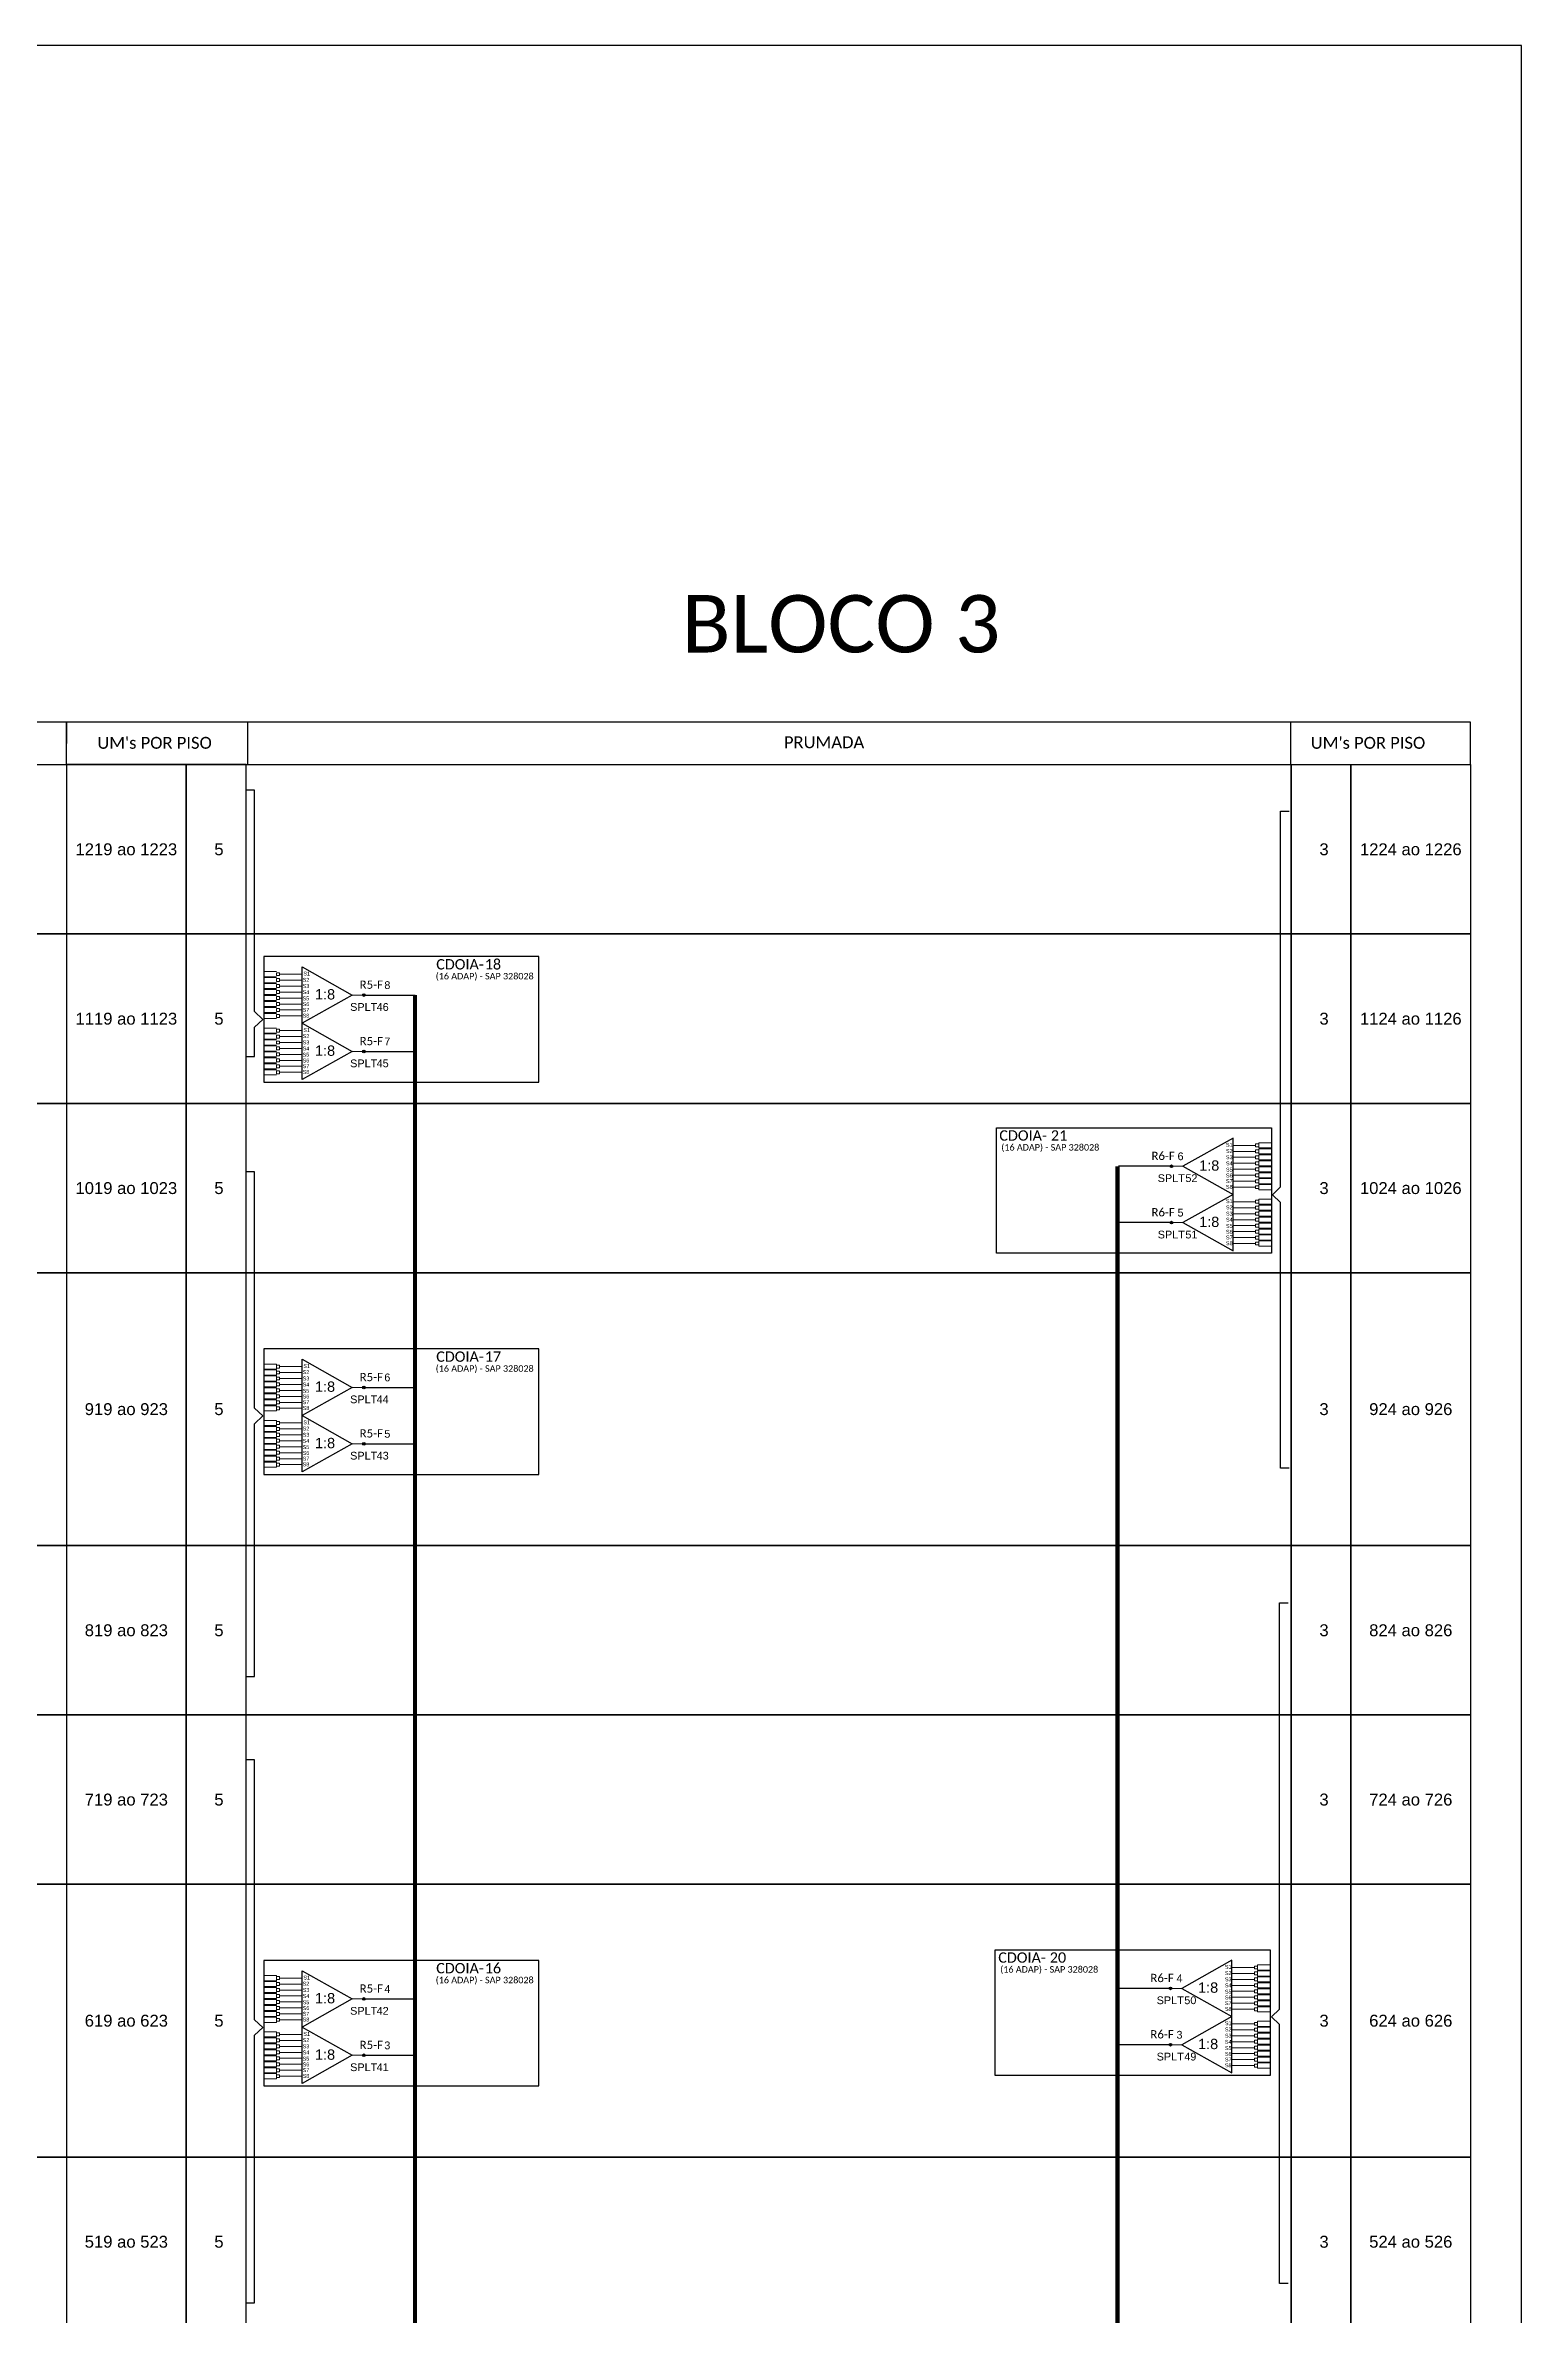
# Model space of a CAD drawing. Extents: x -89 to 1745, y 705 to 1299.
# Drawn here: x 1539.9 to 1745.3, y 983.1 to 1299 of the extents above; entities that cross this region are included whole.
import ezdxf
from ezdxf.enums import TextEntityAlignment as Align

# ---------------------------------------------------------------- set-up
doc = ezdxf.new("R2010")
doc.units = 0
doc.styles.add('ARIAL', font='arial.ttf')
doc.styles.add('WMF-Calibri0', font='calibri.ttf')

msp = doc.modelspace()

# ---------------------------------------------------------------- hatches: boundary and pattern name
h = msp.add_hatch(color=3)
h.dxf.hatch_style = 1
edge = h.paths.add_edge_path()
edge.add_arc((1584.21, 1166.83), 0.185, 0, 360)
h = msp.add_hatch(color=3)
h.dxf.hatch_style = 1
edge = h.paths.add_edge_path()
edge.add_arc((1584.21, 1158.98), 0.185, 0, 360)
h = msp.add_hatch(color=3)
h.dxf.hatch_style = 1
edge = h.paths.add_edge_path()
edge.add_arc((1696.58, 1142.99), 0.185, 0, 360)
h = msp.add_hatch(color=3)
h.dxf.hatch_style = 1
edge = h.paths.add_edge_path()
edge.add_arc((1696.58, 1135.15), 0.185, 0, 360)
h = msp.add_hatch(color=3)
h.dxf.hatch_style = 1
edge = h.paths.add_edge_path()
edge.add_arc((1584.21, 1112.21), 0.185, 0, 360)
h = msp.add_hatch(color=3)
h.dxf.hatch_style = 1
edge = h.paths.add_edge_path()
edge.add_arc((1584.21, 1104.36), 0.185, 0, 360)
h = msp.add_hatch(color=3)
h.dxf.hatch_style = 1
edge = h.paths.add_edge_path()
edge.add_arc((1584.21, 1027.08), 0.185, 0, 360)
h = msp.add_hatch(color=3)
h.dxf.hatch_style = 1
edge = h.paths.add_edge_path()
edge.add_arc((1696.43, 1028.56), 0.185, 0, 360)
h = msp.add_hatch(color=3)
h.dxf.hatch_style = 1
edge = h.paths.add_edge_path()
edge.add_arc((1696.43, 1020.72), 0.185, 0, 360)
h = msp.add_hatch(color=3)
h.dxf.hatch_style = 1
edge = h.paths.add_edge_path()
edge.add_arc((1584.21, 1019.24), 0.185, 0, 360)

# ---------------------------------------------------------------- linework, layer by layer
for points in [[(906.72, 705.02), (1745.28, 705.02), (1745.28, 1299.02), (906.72, 1299.02), (906.72, 705.02)], [(1347.49, 1198.9), (1542.85, 1198.9), (1542.85, 1204.83), (1347.49, 1204.83), (1347.49, 1204.83), (1347.49, 1201.86)], [(1542.85, 1198.9), (1738.2, 1198.9), (1738.2, 1204.83), (1542.85, 1204.83), (1542.85, 1204.83), (1542.85, 1201.86)], [(1568.09, 1198.9), (1568.09, 1204.83)], [(1713.2, 1198.9), (1713.2, 1204.83)]]:
    msp.add_lwpolyline(points)
for points in [[(1526.18, 1198.9), (1542.85, 1198.9), (1542.85, 1175.33), (1526.18, 1175.33)], [(1559.51, 1198.9), (1542.85, 1198.9), (1542.85, 1175.33), (1559.51, 1175.33)], [(1567.85, 1198.9), (1559.51, 1198.9), (1559.51, 1175.33), (1567.85, 1175.33)], [(1567.85, 1198.9), (1713.21, 1198.9), (1713.21, 1175.33), (1567.85, 1175.33)], [(1713.21, 1198.9), (1721.54, 1198.9), (1721.54, 1175.33), (1713.21, 1175.33)], [(1721.54, 1198.9), (1738.2, 1198.9), (1738.2, 1175.33), (1721.54, 1175.33)], [(1526.18, 1175.33), (1542.85, 1175.33), (1542.85, 1151.75), (1526.18, 1151.75)], [(1559.51, 1175.33), (1542.85, 1175.33), (1542.85, 1151.75), (1559.51, 1151.75)], [(1567.85, 1175.33), (1559.51, 1175.33), (1559.51, 1151.75), (1567.85, 1151.75)], [(1567.85, 1175.33), (1713.21, 1175.33), (1713.21, 1151.75), (1567.85, 1151.75)], [(1713.21, 1175.33), (1721.54, 1175.33), (1721.54, 1151.75), (1713.21, 1151.75)], [(1721.54, 1175.33), (1738.2, 1175.33), (1738.2, 1151.75), (1721.54, 1151.75)], [(1526.18, 1151.75), (1542.85, 1151.75), (1542.85, 1128.18), (1526.18, 1128.18)], [(1559.51, 1151.75), (1542.85, 1151.75), (1542.85, 1128.18), (1559.51, 1128.18)], [(1567.85, 1151.75), (1559.51, 1151.75), (1559.51, 1128.18), (1567.85, 1128.18)], [(1567.85, 1151.75), (1713.21, 1151.75), (1713.21, 1128.18), (1567.85, 1128.18)], [(1713.21, 1151.75), (1721.54, 1151.75), (1721.54, 1128.18), (1713.21, 1128.18)], [(1721.54, 1151.75), (1738.2, 1151.75), (1738.2, 1128.18), (1721.54, 1128.18)], [(1526.18, 1128.18), (1542.85, 1128.18), (1542.85, 1090.2), (1526.18, 1090.2)], [(1559.51, 1128.18), (1542.85, 1128.18), (1542.85, 1090.2), (1559.51, 1090.2)], [(1567.85, 1128.18), (1559.51, 1128.18), (1559.51, 1090.2), (1567.85, 1090.2)], [(1567.85, 1128.18), (1713.21, 1128.18), (1713.21, 1090.2), (1567.85, 1090.2)], [(1713.21, 1128.18), (1721.54, 1128.18), (1721.54, 1090.2), (1713.21, 1090.2)], [(1721.54, 1128.18), (1738.2, 1128.18), (1738.2, 1090.2), (1721.54, 1090.2)], [(1526.18, 1090.2), (1542.85, 1090.2), (1542.85, 1066.63), (1526.18, 1066.63)], [(1559.51, 1090.2), (1542.85, 1090.2), (1542.85, 1066.63), (1559.51, 1066.63)], [(1567.85, 1090.2), (1559.51, 1090.2), (1559.51, 1066.63), (1567.85, 1066.63)], [(1567.85, 1090.2), (1713.21, 1090.2), (1713.21, 1066.63), (1567.85, 1066.63)], [(1713.21, 1090.2), (1721.54, 1090.2), (1721.54, 1066.63), (1713.21, 1066.63)], [(1721.54, 1090.2), (1738.2, 1090.2), (1738.2, 1066.63), (1721.54, 1066.63)], [(1526.18, 1066.63), (1542.85, 1066.63), (1542.85, 1043.05), (1526.18, 1043.05)], [(1559.51, 1066.63), (1542.85, 1066.63), (1542.85, 1043.05), (1559.51, 1043.05)], [(1567.85, 1066.63), (1559.51, 1066.63), (1559.51, 1043.05), (1567.85, 1043.05)], [(1567.85, 1066.63), (1713.21, 1066.63), (1713.21, 1043.05), (1567.85, 1043.05)], [(1713.21, 1066.63), (1721.54, 1066.63), (1721.54, 1043.05), (1713.21, 1043.05)], [(1721.54, 1066.63), (1738.2, 1066.63), (1738.2, 1043.05), (1721.54, 1043.05)], [(1526.18, 1043.05), (1542.85, 1043.05), (1542.85, 1005.08), (1526.18, 1005.08)], [(1559.51, 1043.05), (1542.85, 1043.05), (1542.85, 1005.08), (1559.51, 1005.08)], [(1567.85, 1043.05), (1559.51, 1043.05), (1559.51, 1005.08), (1567.85, 1005.08)], [(1567.85, 1043.05), (1713.21, 1043.05), (1713.21, 1005.08), (1567.85, 1005.08)], [(1713.21, 1043.05), (1721.54, 1043.05), (1721.54, 1005.08), (1713.21, 1005.08)], [(1721.54, 1043.05), (1738.2, 1043.05), (1738.2, 1005.08), (1721.54, 1005.08)], [(1526.18, 1005.08), (1542.85, 1005.08), (1542.85, 981.5), (1526.18, 981.5)], [(1559.51, 1005.08), (1542.85, 1005.08), (1542.85, 981.5), (1559.51, 981.5)], [(1567.85, 1005.08), (1559.51, 1005.08), (1559.51, 981.5), (1567.85, 981.5)], [(1567.85, 1005.08), (1713.21, 1005.08), (1713.21, 981.5), (1567.85, 981.5)], [(1713.21, 1005.08), (1721.54, 1005.08), (1721.54, 981.5), (1713.21, 981.5)], [(1721.54, 1005.08), (1738.2, 1005.08), (1738.2, 981.5), (1721.54, 981.5)]]:
    msp.add_lwpolyline(points, close=True)
at = {"color": 3}
for points in [[(1567.83, 1158.27), (1569.02, 1158.27), (1569.02, 1162.35), (1570.15, 1163.43), (1569.02, 1164.52), (1569.02, 1195.35), (1567.83, 1195.35)], [(1712.95, 1100.95), (1711.76, 1100.95), (1711.76, 1137.94), (1710.63, 1139.02), (1711.76, 1140.11), (1711.76, 1192.44), (1712.95, 1192.44)], [(1584.21, 1166.83), (1591.35, 1166.83)], [(1584.21, 1158.98), (1591.35, 1158.98)], [(1567.83, 1071.95), (1569.02, 1071.95), (1569.02, 1107.15), (1570.15, 1108.24), (1569.02, 1109.33), (1569.02, 1142.23), (1567.83, 1142.23)], [(1584.21, 1112.21), (1591.35, 1112.21)], [(1584.21, 1104.36), (1591.35, 1104.36)], [(1712.8, 987.47), (1711.61, 987.47), (1711.61, 1023.51), (1710.48, 1024.59), (1711.61, 1025.68), (1711.61, 1082.21), (1712.8, 1082.21)], [(1567.83, 984.79), (1569.02, 984.79), (1569.02, 1022.03), (1570.15, 1023.11), (1569.02, 1024.2), (1569.02, 1060.38), (1567.83, 1060.38)], [(1584.21, 1027.08), (1591.35, 1027.08)], [(1584.21, 1019.24), (1591.35, 1019.24)]]:
    msp.add_lwpolyline(points, dxfattribs=at)
at = {"color": 1}
for points in [[(1608.57, 1172.19), (1570.32, 1172.19), (1570.32, 1154.71), (1608.57, 1154.71)], [(1672.22, 1148.36), (1710.47, 1148.36), (1710.47, 1130.88), (1672.22, 1130.88)], [(1608.57, 1117.57), (1570.32, 1117.57), (1570.32, 1100.09), (1608.57, 1100.09)], [(1672.07, 1033.93), (1710.32, 1033.93), (1710.32, 1016.45), (1672.07, 1016.45)], [(1608.57, 1032.45), (1570.32, 1032.45), (1570.32, 1014.97), (1608.57, 1014.97)]]:
    msp.add_lwpolyline(points, close=True, dxfattribs=at)
at = {"color": 3, "lineweight": 0}
for points in [[(1572.08, 1170.09), (1570.34, 1170.09)], [(1572.08, 1169.38), (1570.34, 1169.38)], [(1572.08, 1169.26), (1570.34, 1169.26)], [(1572.49, 1169.73), (1575.64, 1169.73)], [(1575.64, 1168.9), (1572.49, 1168.9)], [(1572.08, 1168.55), (1570.34, 1168.55)], [(1572.08, 1168.43), (1570.34, 1168.43)], [(1572.08, 1167.72), (1570.34, 1167.72)], [(1572.08, 1167.6), (1570.34, 1167.6)], [(1572.08, 1166.89), (1570.34, 1166.89)], [(1572.08, 1166.77), (1570.34, 1166.77)], [(1572.08, 1166.06), (1570.34, 1166.06)], [(1572.08, 1165.94), (1570.34, 1165.94)], [(1575.64, 1168.07), (1572.49, 1168.07)], [(1575.64, 1167.24), (1572.49, 1167.24)], [(1575.64, 1166.41), (1572.49, 1166.41)], [(1572.08, 1165.23), (1570.34, 1165.23)], [(1572.08, 1165.11), (1570.34, 1165.11)], [(1572.08, 1164.4), (1570.34, 1164.4)], [(1572.08, 1164.28), (1570.34, 1164.28)], [(1572.08, 1163.57), (1570.34, 1163.57)], [(1575.64, 1165.58), (1572.49, 1165.58)], [(1575.64, 1164.75), (1572.49, 1164.75)], [(1575.64, 1163.92), (1572.49, 1163.92)], [(1572.08, 1162.24), (1570.34, 1162.24)], [(1572.08, 1161.53), (1570.34, 1161.53)], [(1572.08, 1161.41), (1570.34, 1161.41)], [(1572.08, 1160.7), (1570.34, 1160.7)], [(1572.08, 1160.58), (1570.34, 1160.58)], [(1572.08, 1159.87), (1570.34, 1159.87)], [(1572.08, 1159.75), (1570.34, 1159.75)], [(1572.49, 1161.89), (1575.64, 1161.89)], [(1575.64, 1161.06), (1572.49, 1161.06)], [(1575.64, 1160.23), (1572.49, 1160.23)], [(1575.64, 1159.4), (1572.49, 1159.4)], [(1572.08, 1159.04), (1570.34, 1159.04)], [(1572.08, 1158.92), (1570.34, 1158.92)], [(1572.08, 1158.21), (1570.34, 1158.21)], [(1572.08, 1158.09), (1570.34, 1158.09)], [(1572.08, 1157.38), (1570.34, 1157.38)], [(1572.08, 1157.26), (1570.34, 1157.26)], [(1572.08, 1156.55), (1570.34, 1156.55)], [(1572.08, 1156.43), (1570.34, 1156.43)], [(1575.64, 1158.57), (1572.49, 1158.57)], [(1575.64, 1157.74), (1572.49, 1157.74)], [(1575.64, 1156.91), (1572.49, 1156.91)], [(1572.08, 1155.72), (1570.34, 1155.72)], [(1575.64, 1156.08), (1572.49, 1156.08)], [(1708.29, 1145.9), (1705.14, 1145.9)], [(1705.14, 1145.07), (1708.29, 1145.07)], [(1705.14, 1144.24), (1708.29, 1144.24)], [(1708.71, 1146.25), (1708.71, 1145.54)], [(1708.71, 1146.25), (1710.45, 1146.25)], [(1708.71, 1145.54), (1710.45, 1145.54)], [(1708.71, 1145.42), (1708.71, 1144.71)], [(1708.71, 1145.42), (1710.45, 1145.42)], [(1708.71, 1144.71), (1710.45, 1144.71)], [(1708.71, 1144.59), (1708.71, 1143.88)], [(1708.71, 1144.59), (1710.45, 1144.59)], [(1708.71, 1143.88), (1710.45, 1143.88)], [(1708.71, 1143.76), (1708.71, 1143.05)], [(1708.71, 1143.76), (1710.45, 1143.76)], [(1705.14, 1143.41), (1708.29, 1143.41)], [(1705.14, 1142.58), (1708.29, 1142.58)], [(1705.14, 1141.75), (1708.29, 1141.75)], [(1705.14, 1140.92), (1708.29, 1140.92)], [(1708.71, 1143.05), (1710.45, 1143.05)], [(1708.71, 1142.93), (1708.71, 1142.22)], [(1708.71, 1142.93), (1710.45, 1142.93)], [(1708.71, 1142.22), (1710.45, 1142.22)], [(1708.71, 1142.1), (1708.71, 1141.39)], [(1708.71, 1142.1), (1710.45, 1142.1)], [(1708.71, 1141.39), (1710.45, 1141.39)], [(1708.71, 1141.27), (1708.71, 1140.56)], [(1708.71, 1141.27), (1710.45, 1141.27)], [(1708.71, 1140.56), (1710.45, 1140.56)], [(1708.71, 1140.44), (1708.71, 1139.73)], [(1708.71, 1140.44), (1710.45, 1140.44)], [(1705.14, 1140.09), (1708.29, 1140.09)], [(1708.29, 1138.05), (1705.14, 1138.05)], [(1705.14, 1137.22), (1708.29, 1137.22)], [(1708.71, 1139.73), (1710.45, 1139.73)], [(1708.71, 1138.41), (1708.71, 1137.7)], [(1708.71, 1138.41), (1710.45, 1138.41)], [(1708.71, 1137.7), (1710.45, 1137.7)], [(1708.71, 1137.58), (1708.71, 1136.87)], [(1708.71, 1137.58), (1710.45, 1137.58)], [(1705.14, 1136.39), (1708.29, 1136.39)], [(1705.14, 1135.56), (1708.29, 1135.56)], [(1705.14, 1134.73), (1708.29, 1134.73)], [(1708.71, 1136.87), (1710.45, 1136.87)], [(1708.71, 1136.75), (1708.71, 1136.04)], [(1708.71, 1136.75), (1710.45, 1136.75)], [(1708.71, 1136.04), (1710.45, 1136.04)], [(1708.71, 1135.92), (1708.71, 1135.21)], [(1708.71, 1135.92), (1710.45, 1135.92)], [(1708.71, 1135.21), (1710.45, 1135.21)], [(1708.71, 1135.09), (1708.71, 1134.38)], [(1708.71, 1135.09), (1710.45, 1135.09)], [(1708.71, 1134.38), (1710.45, 1134.38)], [(1708.71, 1134.26), (1708.71, 1133.55)], [(1708.71, 1134.26), (1710.45, 1134.26)], [(1705.14, 1133.9), (1708.29, 1133.9)], [(1705.14, 1133.07), (1708.29, 1133.07)], [(1705.14, 1132.24), (1708.29, 1132.24)], [(1708.71, 1133.55), (1710.45, 1133.55)], [(1708.71, 1133.43), (1708.71, 1132.72)], [(1708.71, 1133.43), (1710.45, 1133.43)], [(1708.71, 1132.72), (1710.45, 1132.72)], [(1708.71, 1132.6), (1708.71, 1131.89)], [(1708.71, 1132.6), (1710.45, 1132.6)], [(1708.71, 1131.89), (1710.45, 1131.89)], [(1572.08, 1115.47), (1570.34, 1115.47)], [(1572.08, 1115.47), (1572.08, 1114.76)], [(1572.49, 1115.12), (1575.64, 1115.12)], [(1572.08, 1114.76), (1570.34, 1114.76)], [(1572.08, 1114.64), (1570.34, 1114.64)], [(1572.08, 1113.93), (1570.34, 1113.93)], [(1572.08, 1113.81), (1570.34, 1113.81)], [(1572.08, 1113.1), (1570.34, 1113.1)], [(1572.08, 1112.98), (1570.34, 1112.98)], [(1572.08, 1112.27), (1570.34, 1112.27)], [(1572.08, 1112.15), (1570.34, 1112.15)], [(1572.08, 1114.64), (1572.08, 1113.93)], [(1572.08, 1113.81), (1572.08, 1113.1)], [(1572.08, 1112.98), (1572.08, 1112.27)], [(1572.08, 1112.15), (1572.08, 1111.44)], [(1575.64, 1114.28), (1572.49, 1114.28)], [(1575.64, 1113.45), (1572.49, 1113.45)], [(1575.64, 1112.62), (1572.49, 1112.62)], [(1572.08, 1111.44), (1570.34, 1111.44)], [(1572.08, 1111.32), (1570.34, 1111.32)], [(1572.08, 1110.61), (1570.34, 1110.61)], [(1572.08, 1110.49), (1570.34, 1110.49)], [(1572.08, 1109.78), (1570.34, 1109.78)], [(1572.08, 1109.66), (1570.34, 1109.66)], [(1572.08, 1108.95), (1570.34, 1108.95)], [(1572.08, 1111.32), (1572.08, 1110.61)], [(1572.08, 1110.49), (1572.08, 1109.78)], [(1572.08, 1109.66), (1572.08, 1108.95)], [(1575.64, 1111.79), (1572.49, 1111.79)], [(1575.64, 1110.96), (1572.49, 1110.96)], [(1575.64, 1110.13), (1572.49, 1110.13)], [(1575.64, 1109.3), (1572.49, 1109.3)], [(1572.08, 1107.62), (1570.34, 1107.62)], [(1572.08, 1106.91), (1570.34, 1106.91)], [(1572.08, 1106.79), (1570.34, 1106.79)], [(1572.08, 1106.08), (1570.34, 1106.08)], [(1572.08, 1105.96), (1570.34, 1105.96)], [(1572.08, 1107.62), (1572.08, 1106.91)], [(1572.08, 1106.79), (1572.08, 1106.08)], [(1572.08, 1105.96), (1572.08, 1105.25)], [(1572.49, 1107.27), (1575.64, 1107.27)], [(1575.64, 1106.44), (1572.49, 1106.44)], [(1575.64, 1105.61), (1572.49, 1105.61)], [(1572.08, 1105.25), (1570.34, 1105.25)], [(1572.08, 1105.13), (1570.34, 1105.13)], [(1572.08, 1104.42), (1570.34, 1104.42)], [(1572.08, 1104.3), (1570.34, 1104.3)], [(1572.08, 1103.59), (1570.34, 1103.59)], [(1572.08, 1103.47), (1570.34, 1103.47)], [(1572.08, 1102.76), (1570.34, 1102.76)], [(1572.08, 1102.64), (1570.34, 1102.64)], [(1572.08, 1105.13), (1572.08, 1104.42)], [(1572.08, 1104.3), (1572.08, 1103.59)], [(1572.08, 1103.47), (1572.08, 1102.76)], [(1572.08, 1102.64), (1572.08, 1101.93)], [(1575.64, 1104.78), (1572.49, 1104.78)], [(1575.64, 1103.95), (1572.49, 1103.95)], [(1575.64, 1103.12), (1572.49, 1103.12)], [(1572.08, 1101.93), (1570.34, 1101.93)], [(1572.08, 1101.81), (1570.34, 1101.81)], [(1572.08, 1101.1), (1570.34, 1101.1)], [(1572.08, 1101.81), (1572.08, 1101.1)], [(1575.64, 1102.29), (1572.49, 1102.29)], [(1575.64, 1101.46), (1572.49, 1101.46)], [(1572.08, 1030.34), (1570.34, 1030.34)], [(1572.08, 1030.34), (1572.08, 1029.63)], [(1572.49, 1029.99), (1575.64, 1029.99)], [(1708.14, 1031.47), (1704.99, 1031.47)], [(1704.99, 1030.64), (1708.14, 1030.64)], [(1704.99, 1029.81), (1708.14, 1029.81)], [(1708.56, 1031.82), (1708.56, 1031.11)], [(1708.56, 1031.82), (1710.3, 1031.82)], [(1708.56, 1031.11), (1710.3, 1031.11)], [(1708.56, 1030.99), (1708.56, 1030.28)], [(1708.56, 1030.99), (1710.3, 1030.99)], [(1708.56, 1030.28), (1710.3, 1030.28)], [(1708.56, 1030.16), (1708.56, 1029.45)], [(1708.56, 1030.16), (1710.3, 1030.16)], [(1572.08, 1029.63), (1570.34, 1029.63)], [(1572.08, 1029.51), (1570.34, 1029.51)], [(1572.08, 1028.8), (1570.34, 1028.8)], [(1572.08, 1028.68), (1570.34, 1028.68)], [(1572.08, 1027.97), (1570.34, 1027.97)], [(1572.08, 1027.85), (1570.34, 1027.85)], [(1572.08, 1027.14), (1570.34, 1027.14)], [(1572.08, 1027.02), (1570.34, 1027.02)], [(1572.08, 1029.51), (1572.08, 1028.8)], [(1572.08, 1028.68), (1572.08, 1027.97)], [(1572.08, 1027.85), (1572.08, 1027.14)], [(1572.08, 1027.02), (1572.08, 1026.31)], [(1575.64, 1029.16), (1572.49, 1029.16)], [(1575.64, 1028.33), (1572.49, 1028.33)], [(1575.64, 1027.5), (1572.49, 1027.5)], [(1575.64, 1026.67), (1572.49, 1026.67)], [(1704.99, 1028.98), (1708.14, 1028.98)], [(1704.99, 1028.15), (1708.14, 1028.15)], [(1704.99, 1027.32), (1708.14, 1027.32)], [(1708.56, 1029.45), (1710.3, 1029.45)], [(1708.56, 1029.33), (1708.56, 1028.62)], [(1708.56, 1029.33), (1710.3, 1029.33)], [(1708.56, 1028.62), (1710.3, 1028.62)], [(1708.56, 1028.5), (1708.56, 1027.79)], [(1708.56, 1028.5), (1710.3, 1028.5)], [(1708.56, 1027.79), (1710.3, 1027.79)], [(1708.56, 1027.67), (1708.56, 1026.96)], [(1708.56, 1027.67), (1710.3, 1027.67)], [(1708.56, 1026.96), (1710.3, 1026.96)], [(1708.56, 1026.84), (1708.56, 1026.13)], [(1708.56, 1026.84), (1710.3, 1026.84)], [(1572.08, 1026.31), (1570.34, 1026.31)], [(1572.08, 1026.19), (1570.34, 1026.19)], [(1572.08, 1025.48), (1570.34, 1025.48)], [(1572.08, 1025.36), (1570.34, 1025.36)], [(1572.08, 1024.65), (1570.34, 1024.65)], [(1572.08, 1024.53), (1570.34, 1024.53)], [(1572.08, 1023.82), (1570.34, 1023.82)], [(1572.08, 1026.19), (1572.08, 1025.48)], [(1572.08, 1025.36), (1572.08, 1024.65)], [(1572.08, 1024.53), (1572.08, 1023.82)], [(1575.64, 1025.84), (1572.49, 1025.84)], [(1575.64, 1025.01), (1572.49, 1025.01)], [(1575.64, 1024.18), (1572.49, 1024.18)], [(1704.99, 1026.49), (1708.14, 1026.49)], [(1704.99, 1025.66), (1708.14, 1025.66)], [(1708.14, 1023.62), (1704.99, 1023.62)], [(1708.56, 1026.13), (1710.3, 1026.13)], [(1708.56, 1026.01), (1708.56, 1025.3)], [(1708.56, 1026.01), (1710.3, 1026.01)], [(1708.56, 1025.3), (1710.3, 1025.3)], [(1708.56, 1023.98), (1708.56, 1023.27)], [(1708.56, 1023.98), (1710.3, 1023.98)], [(1572.08, 1022.5), (1570.34, 1022.5)], [(1572.08, 1021.79), (1570.34, 1021.79)], [(1572.08, 1021.67), (1570.34, 1021.67)], [(1572.08, 1020.96), (1570.34, 1020.96)], [(1572.08, 1020.84), (1570.34, 1020.84)], [(1572.08, 1022.5), (1572.08, 1021.79)], [(1572.08, 1021.67), (1572.08, 1020.96)], [(1572.08, 1020.84), (1572.08, 1020.13)], [(1572.49, 1022.14), (1575.64, 1022.14)], [(1575.64, 1021.31), (1572.49, 1021.31)], [(1575.64, 1020.48), (1572.49, 1020.48)], [(1704.99, 1022.79), (1708.14, 1022.79)], [(1704.99, 1021.96), (1708.14, 1021.96)], [(1704.99, 1021.13), (1708.14, 1021.13)], [(1704.99, 1020.3), (1708.14, 1020.3)], [(1708.56, 1023.27), (1710.3, 1023.27)], [(1708.56, 1023.15), (1708.56, 1022.44)], [(1708.56, 1023.15), (1710.3, 1023.15)], [(1708.56, 1022.44), (1710.3, 1022.44)], [(1708.56, 1022.32), (1708.56, 1021.61)], [(1708.56, 1022.32), (1710.3, 1022.32)], [(1708.56, 1021.61), (1710.3, 1021.61)], [(1708.56, 1021.49), (1708.56, 1020.78)], [(1708.56, 1021.49), (1710.3, 1021.49)], [(1708.56, 1020.78), (1710.3, 1020.78)], [(1708.56, 1020.66), (1708.56, 1019.95)], [(1708.56, 1020.66), (1710.3, 1020.66)], [(1572.08, 1020.13), (1570.34, 1020.13)], [(1572.08, 1020.01), (1570.34, 1020.01)], [(1572.08, 1019.3), (1570.34, 1019.3)], [(1572.08, 1019.18), (1570.34, 1019.18)], [(1572.08, 1018.47), (1570.34, 1018.47)], [(1572.08, 1018.35), (1570.34, 1018.35)], [(1572.08, 1017.64), (1570.34, 1017.64)], [(1572.08, 1017.52), (1570.34, 1017.52)], [(1572.08, 1020.01), (1572.08, 1019.3)], [(1572.08, 1019.18), (1572.08, 1018.47)], [(1572.08, 1018.35), (1572.08, 1017.64)], [(1572.08, 1017.52), (1572.08, 1016.81)], [(1575.64, 1019.65), (1572.49, 1019.65)], [(1575.64, 1018.82), (1572.49, 1018.82)], [(1575.64, 1017.99), (1572.49, 1017.99)], [(1575.64, 1017.16), (1572.49, 1017.16)], [(1704.99, 1019.47), (1708.14, 1019.47)], [(1704.99, 1018.64), (1708.14, 1018.64)], [(1704.99, 1017.81), (1708.14, 1017.81)], [(1708.56, 1019.95), (1710.3, 1019.95)], [(1708.56, 1019.83), (1708.56, 1019.12)], [(1708.56, 1019.83), (1710.3, 1019.83)], [(1708.56, 1019.12), (1710.3, 1019.12)], [(1708.56, 1019), (1708.56, 1018.29)], [(1708.56, 1019), (1710.3, 1019)], [(1708.56, 1018.29), (1710.3, 1018.29)], [(1708.56, 1018.17), (1708.56, 1017.46)], [(1708.56, 1018.17), (1710.3, 1018.17)], [(1708.56, 1017.46), (1710.3, 1017.46)], [(1572.08, 1016.81), (1570.34, 1016.81)], [(1572.08, 1016.69), (1570.34, 1016.69)], [(1572.08, 1015.98), (1570.34, 1015.98)], [(1572.08, 1016.69), (1572.08, 1015.98)], [(1575.64, 1016.33), (1572.49, 1016.33)]]:
    msp.add_lwpolyline(points, dxfattribs=at)
for points in [[(1572.49, 1169.94), (1572.08, 1169.94), (1572.08, 1169.53), (1572.49, 1169.53)], [(1572.49, 1169.11), (1572.08, 1169.11), (1572.08, 1168.7), (1572.49, 1168.7)], [(1572.49, 1168.28), (1572.08, 1168.28), (1572.08, 1167.87), (1572.49, 1167.87)], [(1572.49, 1167.45), (1572.08, 1167.45), (1572.08, 1167.04), (1572.49, 1167.04)], [(1572.49, 1166.62), (1572.08, 1166.62), (1572.08, 1166.21), (1572.49, 1166.21)], [(1572.49, 1165.79), (1572.08, 1165.79), (1572.08, 1165.38), (1572.49, 1165.38)], [(1572.49, 1164.96), (1572.08, 1164.96), (1572.08, 1164.55), (1572.49, 1164.55)], [(1572.49, 1164.13), (1572.08, 1164.13), (1572.08, 1163.72), (1572.49, 1163.72)], [(1572.49, 1162.09), (1572.08, 1162.09), (1572.08, 1161.68), (1572.49, 1161.68)], [(1572.49, 1161.26), (1572.08, 1161.26), (1572.08, 1160.85), (1572.49, 1160.85)], [(1572.49, 1160.43), (1572.08, 1160.43), (1572.08, 1160.02), (1572.49, 1160.02)], [(1572.49, 1159.6), (1572.08, 1159.6), (1572.08, 1159.19), (1572.49, 1159.19)], [(1572.49, 1158.77), (1572.08, 1158.77), (1572.08, 1158.36), (1572.49, 1158.36)], [(1572.49, 1157.94), (1572.08, 1157.94), (1572.08, 1157.53), (1572.49, 1157.53)], [(1572.49, 1157.11), (1572.08, 1157.11), (1572.08, 1156.7), (1572.49, 1156.7)], [(1572.49, 1156.28), (1572.08, 1156.28), (1572.08, 1155.87), (1572.49, 1155.87)], [(1708.29, 1146.11), (1708.71, 1146.11), (1708.71, 1145.69), (1708.29, 1145.69)], [(1708.29, 1145.28), (1708.71, 1145.28), (1708.71, 1144.86), (1708.29, 1144.86)], [(1708.29, 1144.45), (1708.71, 1144.45), (1708.71, 1144.03), (1708.29, 1144.03)], [(1708.29, 1143.62), (1708.71, 1143.62), (1708.71, 1143.2), (1708.29, 1143.2)], [(1708.29, 1142.78), (1708.71, 1142.78), (1708.71, 1142.37), (1708.29, 1142.37)], [(1708.29, 1141.95), (1708.71, 1141.95), (1708.71, 1141.54), (1708.29, 1141.54)], [(1708.29, 1141.12), (1708.71, 1141.12), (1708.71, 1140.71), (1708.29, 1140.71)], [(1708.29, 1140.29), (1708.71, 1140.29), (1708.71, 1139.88), (1708.29, 1139.88)], [(1708.29, 1138.26), (1708.71, 1138.26), (1708.71, 1137.85), (1708.29, 1137.85)], [(1708.29, 1137.43), (1708.71, 1137.43), (1708.71, 1137.02), (1708.29, 1137.02)], [(1708.29, 1136.6), (1708.71, 1136.6), (1708.71, 1136.19), (1708.29, 1136.19)], [(1708.29, 1135.77), (1708.71, 1135.77), (1708.71, 1135.36), (1708.29, 1135.36)], [(1708.29, 1134.94), (1708.71, 1134.94), (1708.71, 1134.53), (1708.29, 1134.53)], [(1708.29, 1134.11), (1708.71, 1134.11), (1708.71, 1133.7), (1708.29, 1133.7)], [(1708.29, 1133.28), (1708.71, 1133.28), (1708.71, 1132.87), (1708.29, 1132.87)], [(1708.29, 1132.45), (1708.71, 1132.45), (1708.71, 1132.04), (1708.29, 1132.04)], [(1572.49, 1115.32), (1572.08, 1115.32), (1572.08, 1114.91), (1572.49, 1114.91)], [(1572.49, 1114.49), (1572.08, 1114.49), (1572.08, 1114.08), (1572.49, 1114.08)], [(1572.49, 1113.66), (1572.08, 1113.66), (1572.08, 1113.25), (1572.49, 1113.25)], [(1572.49, 1112.83), (1572.08, 1112.83), (1572.08, 1112.42), (1572.49, 1112.42)], [(1572.49, 1112), (1572.08, 1112), (1572.08, 1111.59), (1572.49, 1111.59)], [(1572.49, 1111.17), (1572.08, 1111.17), (1572.08, 1110.76), (1572.49, 1110.76)], [(1572.49, 1110.34), (1572.08, 1110.34), (1572.08, 1109.93), (1572.49, 1109.93)], [(1572.49, 1109.51), (1572.08, 1109.51), (1572.08, 1109.1), (1572.49, 1109.1)], [(1572.49, 1107.48), (1572.08, 1107.48), (1572.08, 1107.06), (1572.49, 1107.06)], [(1572.49, 1106.65), (1572.08, 1106.65), (1572.08, 1106.23), (1572.49, 1106.23)], [(1572.49, 1105.82), (1572.08, 1105.82), (1572.08, 1105.4), (1572.49, 1105.4)], [(1572.49, 1104.99), (1572.08, 1104.99), (1572.08, 1104.57), (1572.49, 1104.57)], [(1572.49, 1104.15), (1572.08, 1104.15), (1572.08, 1103.74), (1572.49, 1103.74)], [(1572.49, 1103.32), (1572.08, 1103.32), (1572.08, 1102.91), (1572.49, 1102.91)], [(1572.49, 1102.49), (1572.08, 1102.49), (1572.08, 1102.08), (1572.49, 1102.08)], [(1572.49, 1101.66), (1572.08, 1101.66), (1572.08, 1101.25), (1572.49, 1101.25)], [(1572.49, 1030.19), (1572.08, 1030.19), (1572.08, 1029.78), (1572.49, 1029.78)], [(1708.14, 1031.67), (1708.56, 1031.67), (1708.56, 1031.26), (1708.14, 1031.26)], [(1708.14, 1030.84), (1708.56, 1030.84), (1708.56, 1030.43), (1708.14, 1030.43)], [(1708.14, 1030.01), (1708.56, 1030.01), (1708.56, 1029.6), (1708.14, 1029.6)], [(1572.49, 1029.36), (1572.08, 1029.36), (1572.08, 1028.95), (1572.49, 1028.95)], [(1572.49, 1028.53), (1572.08, 1028.53), (1572.08, 1028.12), (1572.49, 1028.12)], [(1572.49, 1027.7), (1572.08, 1027.7), (1572.08, 1027.29), (1572.49, 1027.29)], [(1572.49, 1026.87), (1572.08, 1026.87), (1572.08, 1026.46), (1572.49, 1026.46)], [(1708.14, 1029.18), (1708.56, 1029.18), (1708.56, 1028.77), (1708.14, 1028.77)], [(1708.14, 1028.35), (1708.56, 1028.35), (1708.56, 1027.94), (1708.14, 1027.94)], [(1708.14, 1027.52), (1708.56, 1027.52), (1708.56, 1027.11), (1708.14, 1027.11)], [(1708.14, 1026.69), (1708.56, 1026.69), (1708.56, 1026.28), (1708.14, 1026.28)], [(1572.49, 1026.04), (1572.08, 1026.04), (1572.08, 1025.63), (1572.49, 1025.63)], [(1572.49, 1025.21), (1572.08, 1025.21), (1572.08, 1024.8), (1572.49, 1024.8)], [(1572.49, 1024.38), (1572.08, 1024.38), (1572.08, 1023.97), (1572.49, 1023.97)], [(1708.14, 1025.86), (1708.56, 1025.86), (1708.56, 1025.45), (1708.14, 1025.45)], [(1708.14, 1023.83), (1708.56, 1023.83), (1708.56, 1023.42), (1708.14, 1023.42)], [(1572.49, 1022.35), (1572.08, 1022.35), (1572.08, 1021.94), (1572.49, 1021.94)], [(1572.49, 1021.52), (1572.08, 1021.52), (1572.08, 1021.11), (1572.49, 1021.11)], [(1572.49, 1020.69), (1572.08, 1020.69), (1572.08, 1020.28), (1572.49, 1020.28)], [(1708.14, 1023), (1708.56, 1023), (1708.56, 1022.59), (1708.14, 1022.59)], [(1708.14, 1022.17), (1708.56, 1022.17), (1708.56, 1021.76), (1708.14, 1021.76)], [(1708.14, 1021.34), (1708.56, 1021.34), (1708.56, 1020.93), (1708.14, 1020.93)], [(1708.14, 1020.51), (1708.56, 1020.51), (1708.56, 1020.09), (1708.14, 1020.09)], [(1572.49, 1019.86), (1572.08, 1019.86), (1572.08, 1019.45), (1572.49, 1019.45)], [(1572.49, 1019.03), (1572.08, 1019.03), (1572.08, 1018.62), (1572.49, 1018.62)], [(1572.49, 1018.2), (1572.08, 1018.2), (1572.08, 1017.79), (1572.49, 1017.79)], [(1572.49, 1017.37), (1572.08, 1017.37), (1572.08, 1016.96), (1572.49, 1016.96)], [(1708.14, 1019.68), (1708.56, 1019.68), (1708.56, 1019.26), (1708.14, 1019.26)], [(1708.14, 1018.85), (1708.56, 1018.85), (1708.56, 1018.43), (1708.14, 1018.43)], [(1708.14, 1018.02), (1708.56, 1018.02), (1708.56, 1017.6), (1708.14, 1017.6)], [(1572.49, 1016.54), (1572.08, 1016.54), (1572.08, 1016.13), (1572.49, 1016.13)]]:
    msp.add_lwpolyline(points, close=True, dxfattribs=at)
at = {"color": 1}
for points in [[(1575.64, 1170.75), (1582.6, 1166.83), (1575.64, 1162.9), (1575.64, 1170.75)], [(1575.64, 1162.9), (1582.6, 1158.98), (1575.64, 1155.06), (1575.64, 1162.9)], [(1705.14, 1146.92), (1698.18, 1142.99), (1705.14, 1139.07), (1705.14, 1146.92)], [(1705.14, 1139.07), (1698.18, 1135.15), (1705.14, 1131.22), (1705.14, 1139.07)], [(1575.64, 1116.13), (1582.6, 1112.21), (1575.64, 1108.29), (1575.64, 1116.13)], [(1575.64, 1108.29), (1582.6, 1104.36), (1575.64, 1100.44), (1575.64, 1108.29)], [(1575.64, 1031.01), (1582.6, 1027.08), (1575.64, 1023.16), (1575.64, 1031.01)], [(1704.99, 1032.48), (1698.03, 1028.56), (1704.99, 1024.64), (1704.99, 1032.48)], [(1704.99, 1024.64), (1698.03, 1020.72), (1704.99, 1016.79), (1704.99, 1024.64)], [(1575.64, 1023.16), (1582.6, 1019.24), (1575.64, 1015.31), (1575.64, 1023.16)]]:
    msp.add_lwpolyline(points, dxfattribs=at)
at = {"color": 3, "const_width": 0.576}
msp.add_lwpolyline([(1591.35, 1166.83), (1591.34, 884.26), (1247.89, 884.26), (1247.88, 871.87)], dxfattribs=at)
at = {"color": 1, "lineweight": 0}
for points in [[(1582.6, 1166.83), (1584.21, 1166.83)], [(1582.6, 1158.98), (1584.21, 1158.98)], [(1698.18, 1142.99), (1696.58, 1142.99)], [(1698.18, 1135.15), (1696.58, 1135.15)], [(1582.6, 1112.21), (1584.21, 1112.21)], [(1582.6, 1104.36), (1584.21, 1104.36)], [(1582.6, 1027.08), (1584.21, 1027.08)], [(1698.03, 1028.56), (1696.43, 1028.56)], [(1698.03, 1020.72), (1696.43, 1020.72)], [(1582.6, 1019.24), (1584.21, 1019.24)]]:
    msp.add_lwpolyline(points, dxfattribs=at)
at = {"color": 2, "const_width": 0.576}
msp.add_lwpolyline([(1255.3, 871.87), (1255.3, 879.95), (1689.07, 879.95), (1689.07, 1142.99)], dxfattribs=at)
at = {"color": 2}
for points in [[(1696.58, 1142.99), (1689.22, 1142.99)], [(1696.58, 1135.15), (1689.22, 1135.15)], [(1696.43, 1028.56), (1689.07, 1028.56)], [(1696.43, 1020.72), (1689.07, 1020.72)]]:
    msp.add_lwpolyline(points, dxfattribs=at)
at = {"color": 3}
for centre in [(1584.21, 1166.83), (1584.21, 1158.98), (1696.58, 1142.99), (1696.58, 1135.15), (1584.21, 1112.21), (1584.21, 1104.36), (1584.21, 1027.08), (1696.43, 1028.56), (1696.43, 1020.72), (1584.21, 1019.24)]:
    msp.add_circle(centre, 0.185, dxfattribs=at)

# ---------------------------------------------------------------- texts
at = {"style": 'WMF-Calibri0'}
for s, height, p in [('BLOCO 3', 8, (1628.45, 1214.51)), ("UM's POR PISO", 1.656, (1547.14, 1201.11)), ('PRUMADA', 1.656, (1642.66, 1201.19)), ("UM's POR PISO", 1.656, (1715.95, 1201.11))]:
    msp.add_text(s, height=height, dxfattribs=at).set_placement(p)
at = {"style": 'ARIAL'}
for s, height, p in [('1219 ao 1223', 1.656, (1551.18, 1187.12)), ('5', 1.66, (1564.06, 1187.12)), ('3', 1.66, (1717.8, 1187.12)), ('1224 ao 1226', 1.656, (1729.87, 1187.12)), ('1119 ao 1123', 1.656, (1551.18, 1163.54)), ('5', 1.66, (1564.06, 1163.54)), ('3', 1.66, (1717.8, 1163.54)), ('1124 ao 1126', 1.656, (1729.87, 1163.54)), ('1019 ao 1023', 1.656, (1551.18, 1139.96)), ('5', 1.66, (1564.06, 1139.96)), ('3', 1.66, (1717.8, 1139.96)), ('1024 ao 1026', 1.656, (1729.87, 1139.96)), ('919 ao 923', 1.656, (1551.18, 1109.19)), ('5', 1.66, (1564.06, 1109.19)), ('3', 1.66, (1717.8, 1109.19)), ('924 ao 926', 1.656, (1729.87, 1109.19)), ('819 ao 823', 1.656, (1551.18, 1078.41)), ('5', 1.66, (1564.06, 1078.41)), ('3', 1.66, (1717.8, 1078.41)), ('824 ao 826', 1.656, (1729.87, 1078.41)), ('719 ao 723', 1.656, (1551.18, 1054.84)), ('5', 1.66, (1564.06, 1054.84)), ('3', 1.66, (1717.8, 1054.84)), ('724 ao 726', 1.656, (1729.87, 1054.84)), ('619 ao 623', 1.656, (1551.18, 1024.06)), ('5', 1.66, (1564.06, 1024.06)), ('3', 1.66, (1717.8, 1024.06)), ('624 ao 626', 1.656, (1729.87, 1024.06)), ('519 ao 523', 1.656, (1551.18, 993.29)), ('5', 1.66, (1564.06, 993.29)), ('3', 1.66, (1717.8, 993.29)), ('524 ao 526', 1.656, (1729.87, 993.29))]:
    msp.add_text(s, height=height, dxfattribs=at).set_placement(p, align=Align.MIDDLE_CENTER)
at = {"color": 1}
for s, height, style, p in [('18', 1.44, 'WMF-Calibri0', (1601.04, 1170.39)), ('S2', 0.54, 'ARIAL', (1575.71, 1168.68)), ('S1', 0.54, 'ARIAL', (1575.81, 1169.54)), ('CDOIA-', 1.44, 'WMF-Calibri0', (1594.29, 1170.39)), ('S3', 0.54, 'ARIAL', (1575.71, 1167.81)), ('S4', 0.54, 'ARIAL', (1575.71, 1166.96)), ('S5', 0.54, 'ARIAL', (1575.7, 1166.09)), ('S6', 0.54, 'ARIAL', (1575.71, 1165.29)), ('1:8', 1.44, 'ARIAL', (1577.43, 1166.21)), ('S7', 0.54, 'ARIAL', (1575.71, 1164.5)), ('S8', 0.54, 'ARIAL', (1575.71, 1163.69)), ('S3', 0.54, 'ARIAL', (1575.71, 1159.97)), ('S4', 0.54, 'ARIAL', (1575.71, 1159.12)), ('S2', 0.54, 'ARIAL', (1575.71, 1160.84)), ('S1', 0.54, 'ARIAL', (1575.81, 1161.69)), ('1:8', 1.44, 'ARIAL', (1577.43, 1158.37)), ('S5', 0.54, 'ARIAL', (1575.7, 1158.25)), ('S6', 0.54, 'ARIAL', (1575.71, 1157.44)), ('S7', 0.54, 'ARIAL', (1575.71, 1156.65)), ('S8', 0.54, 'ARIAL', (1575.71, 1155.85)), ('CDOIA-', 1.44, 'WMF-Calibri0', (1672.63, 1146.56)), ('21', 1.44, 'WMF-Calibri0', (1679.8, 1146.56)), ('1:8', 1.44, 'ARIAL', (1700.43, 1142.38)), ('S1', 0.54, 'ARIAL', (1704.16, 1145.71)), ('S2', 0.54, 'ARIAL', (1704.16, 1144.85)), ('S3', 0.54, 'ARIAL', (1704.16, 1143.98)), ('S4', 0.54, 'ARIAL', (1704.16, 1143.13)), ('S5', 0.54, 'ARIAL', (1704.16, 1142.26)), ('S6', 0.54, 'ARIAL', (1704.16, 1141.45)), ('S7', 0.54, 'ARIAL', (1704.16, 1140.66)), ('S8', 0.54, 'ARIAL', (1704.16, 1139.86)), ('S1', 0.54, 'ARIAL', (1704.16, 1137.86)), ('S2', 0.54, 'ARIAL', (1704.16, 1137.01)), ('1:8', 1.44, 'ARIAL', (1700.43, 1134.54)), ('S3', 0.54, 'ARIAL', (1704.16, 1136.13)), ('S4', 0.54, 'ARIAL', (1704.16, 1135.29)), ('S5', 0.54, 'ARIAL', (1704.16, 1134.41)), ('S6', 0.54, 'ARIAL', (1704.16, 1133.61)), ('S7', 0.54, 'ARIAL', (1704.16, 1132.82)), ('S8', 0.54, 'ARIAL', (1704.16, 1132.01)), ('S1', 0.54, 'ARIAL', (1575.81, 1114.92)), ('CDOIA-', 1.44, 'WMF-Calibri0', (1594.29, 1115.78)), ('17', 1.44, 'WMF-Calibri0', (1601.04, 1115.78)), ('S3', 0.54, 'ARIAL', (1575.71, 1113.19)), ('S4', 0.54, 'ARIAL', (1575.71, 1112.35)), ('S5', 0.54, 'ARIAL', (1575.7, 1111.47)), ('S2', 0.54, 'ARIAL', (1575.71, 1114.07)), ('1:8', 1.44, 'ARIAL', (1577.43, 1111.6)), ('S6', 0.54, 'ARIAL', (1575.71, 1110.67)), ('S7', 0.54, 'ARIAL', (1575.71, 1109.88)), ('S8', 0.54, 'ARIAL', (1575.71, 1109.07)), ('S3', 0.54, 'ARIAL', (1575.71, 1105.35)), ('S2', 0.54, 'ARIAL', (1575.71, 1106.22)), ('S1', 0.54, 'ARIAL', (1575.81, 1107.08)), ('S4', 0.54, 'ARIAL', (1575.71, 1104.5)), ('S5', 0.54, 'ARIAL', (1575.7, 1103.63)), ('S6', 0.54, 'ARIAL', (1575.71, 1102.82)), ('S7', 0.54, 'ARIAL', (1575.71, 1102.03)), ('1:8', 1.44, 'ARIAL', (1577.43, 1103.75)), ('S8', 0.54, 'ARIAL', (1575.71, 1101.23)), ('CDOIA-', 1.44, 'WMF-Calibri0', (1672.48, 1032.13)), ('20', 1.44, 'WMF-Calibri0', (1679.65, 1032.13)), ('S1', 0.54, 'ARIAL', (1575.81, 1029.79)), ('CDOIA-', 1.44, 'WMF-Calibri0', (1594.29, 1030.65)), ('16', 1.44, 'WMF-Calibri0', (1601.04, 1030.65)), ('S1', 0.54, 'ARIAL', (1704.01, 1031.27)), ('S2', 0.54, 'ARIAL', (1704.01, 1030.42)), ('S3', 0.54, 'ARIAL', (1704.01, 1029.55)), ('S3', 0.54, 'ARIAL', (1575.71, 1028.07)), ('S4', 0.54, 'ARIAL', (1575.71, 1027.22)), ('S5', 0.54, 'ARIAL', (1575.7, 1026.35)), ('S2', 0.54, 'ARIAL', (1575.71, 1028.94)), ('1:8', 1.44, 'ARIAL', (1577.43, 1026.47)), ('1:8', 1.44, 'ARIAL', (1700.28, 1027.95)), ('S4', 0.54, 'ARIAL', (1704.01, 1028.7)), ('S5', 0.54, 'ARIAL', (1704.01, 1027.83)), ('S6', 0.54, 'ARIAL', (1704.01, 1027.02)), ('S7', 0.54, 'ARIAL', (1704.01, 1026.23)), ('S6', 0.54, 'ARIAL', (1575.71, 1025.54)), ('S7', 0.54, 'ARIAL', (1575.71, 1024.75)), ('S8', 0.54, 'ARIAL', (1575.71, 1023.95)), ('S8', 0.54, 'ARIAL', (1704.01, 1025.43)), ('S1', 0.54, 'ARIAL', (1704.01, 1023.43)), ('S3', 0.54, 'ARIAL', (1575.71, 1020.22)), ('S2', 0.54, 'ARIAL', (1575.71, 1021.09)), ('S1', 0.54, 'ARIAL', (1575.81, 1021.95)), ('1:8', 1.44, 'ARIAL', (1700.28, 1020.1)), ('S2', 0.54, 'ARIAL', (1704.01, 1022.57)), ('S3', 0.54, 'ARIAL', (1704.01, 1021.7)), ('S4', 0.54, 'ARIAL', (1704.01, 1020.85)), ('S5', 0.54, 'ARIAL', (1704.01, 1019.98)), ('S4', 0.54, 'ARIAL', (1575.71, 1019.37)), ('S5', 0.54, 'ARIAL', (1575.7, 1018.5)), ('S6', 0.54, 'ARIAL', (1575.71, 1017.7)), ('S7', 0.54, 'ARIAL', (1575.71, 1016.91)), ('1:8', 1.44, 'ARIAL', (1577.43, 1018.62)), ('S6', 0.54, 'ARIAL', (1704.01, 1019.17)), ('S7', 0.54, 'ARIAL', (1704.01, 1018.38)), ('S8', 0.54, 'ARIAL', (1704.01, 1017.58)), ('S8', 0.54, 'ARIAL', (1575.71, 1016.1))]:
    msp.add_text(s, height=height, dxfattribs=dict(at, style=style)).set_placement(p)
at = {"color": 3, "style": 'WMF-Calibri0'}
for p in [(1583.63, 1167.7), (1583.63, 1159.85), (1583.63, 1113.08), (1583.63, 1105.24), (1583.63, 1027.96), (1583.63, 1020.11)]:
    msp.add_text('R5-F', height=1.152, dxfattribs=at).set_placement(p)
at = {"color": 3, "style": 'ARIAL'}
for s, p in [('8', (1587.49, 1167.67)), ('7', (1587.49, 1159.83)), ('6', (1587.49, 1113.06)), ('5', (1587.49, 1105.21)), ('4', (1587.49, 1027.93)), ('3', (1587.49, 1020.08))]:
    msp.add_text(s, height=1.08, dxfattribs=at).set_placement(p, align=Align.CENTER)
at = {"color": 1, "style": 'WMF-Calibri0'}
for p in [(1601.03, 1169.01), (1679.72, 1145.18), (1601.03, 1114.39), (1601.03, 1029.27), (1679.57, 1030.75)]:
    msp.add_text('(16 ADAP) - SAP 328028', height=0.9, dxfattribs=at).set_placement(p, align=Align.CENTER)
at = {"color": 7, "style": 'ARIAL'}
for s, p in [('SPLT', (1584.2, 1164.63)), ('46', (1586.84, 1164.63)), ('SPLT', (1584.2, 1156.78)), ('45', (1586.84, 1156.78)), ('SPLT', (1696.55, 1140.8)), ('52', (1699.35, 1140.8)), ('SPLT', (1696.55, 1132.95)), ('51', (1699.35, 1132.95)), ('SPLT', (1584.2, 1110.01)), ('44', (1586.84, 1110.01)), ('SPLT', (1584.2, 1102.17)), ('43', (1586.84, 1102.17)), ('SPLT', (1696.4, 1026.36)), ('50', (1699.2, 1026.36)), ('SPLT', (1584.2, 1024.89)), ('42', (1586.84, 1024.89)), ('SPLT', (1584.2, 1017.04)), ('41', (1586.84, 1017.04)), ('SPLT', (1696.4, 1018.52)), ('49', (1699.2, 1018.52))]:
    msp.add_text(s, height=1.08, dxfattribs=at).set_placement(p, align=Align.CENTER)
at = {"color": 2, "style": 'WMF-Calibri0'}
for p in [(1693.79, 1143.87), (1693.79, 1136.02), (1693.64, 1029.43), (1693.64, 1021.59)]:
    msp.add_text('R6-F', height=1.152, dxfattribs=at).set_placement(p)
at = {"color": 2, "style": 'ARIAL'}
for s, p in [('6', (1697.84, 1143.84)), ('5', (1697.84, 1136)), ('4', (1697.69, 1029.41)), ('3', (1697.69, 1021.56))]:
    msp.add_text(s, height=1.08, dxfattribs=at).set_placement(p, align=Align.CENTER)

doc.saveas('drawing.dxf')
